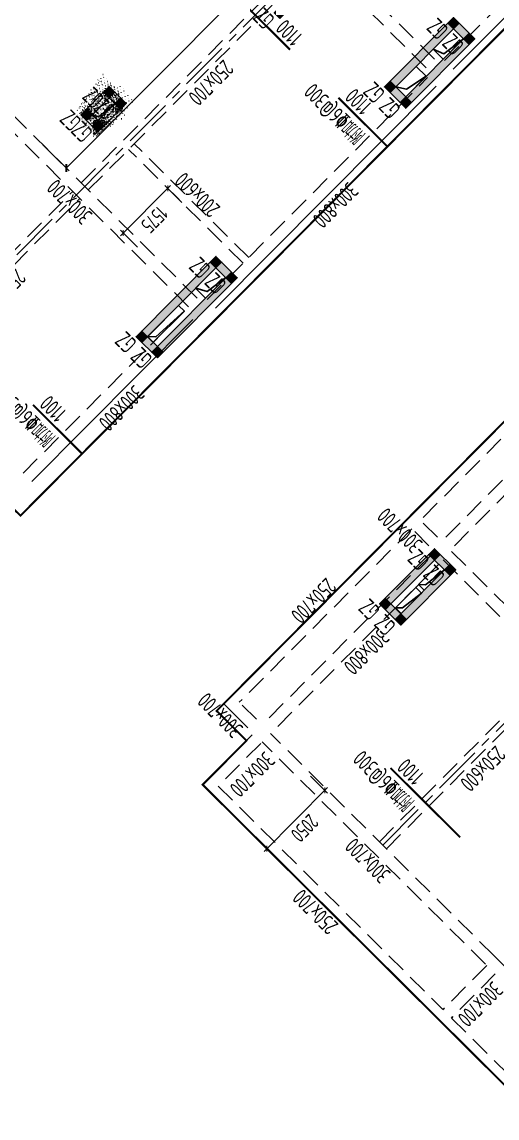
# Model space of a CAD drawing. Extents: x 517450926 to 520131079, y 3499134486 to 3500888201.
# Drawn here: x 518518356 to 518530204, y 3500299020 to 3500326340 of the extents above; entities that cross this region are included whole.
import ezdxf
from ezdxf.enums import TextEntityAlignment as Align

# ---------------------------------------------------------------- set-up
doc = ezdxf.new("R2010")
doc.units = 0
doc.header["$LTSCALE"] = 1000
doc.header["$MEASUREMENT"] = 0
doc.linetypes.add('CENTER', pattern=[2, 1.25, -0.25, 0.25, -0.25])
doc.linetypes.add('DASHED', pattern=[0.75, 0.5, -0.25])
doc.layers.get('0').update_dxf_attribs({"linetype": 'CONTINUOUS'})
doc.layers.get('Defpoints').update_dxf_attribs({"color": 2, "linetype": 'CONTINUOUS'})
for name, color, linetype in [('S_AXIS', 8, 'CENTER'), ('S_AXIS_DIMS', 3, 'CONTINUOUS'), ('S_BEAM', 4, 'DASHED'), ('S_BEAM_SECD_TEXT_HORZ', 9, 'CONTINUOUS'), ('S_BEAM_TEXT_HORZ', 7, 'CONTINUOUS'), ('S_BEAM_TEXT_VERT', 41, 'CONTINUOUS'), ('S_COLU', 2, 'CONTINUOUS'), ('S_COLU_HACH', 15, 'CONTINUOUS'), ('S_COLU_TEXT', 7, 'CONTINUOUS'), ('S_DETL', 7, 'CONTINUOUS'), ('S_DETL_HACH', 254, 'CONTINUOUS'), ('S_FLOR_ENHN', 91, 'DASHED'), ('S_FLOR_TEXT', 51, 'CONTINUOUS'), ('S_HOLE', 201, 'CONTINUOUS'), ('S_PLAN_REIN', 1, 'CONTINUOUS')]:
    doc.layers.add(name, color=color, linetype=linetype)
doc.styles.add('TH-STYLE3', font='tssdeng.shx', dxfattribs={"width": 0.7, "bigfont": 'tssdchn.shx'})
doc.styles.add('样式 1', font='Tssdeng.shx', dxfattribs={"width": 0.7, "bigfont": 'Tssdchn.shx'})
doc.dimstyles.new('TSSD_100_100', dxfattribs={"dimtxt": 375, "dimasz": 100, "dimexe": 100, "dimexo": 0, "dimgap": 125, "dimtad": 1, "dimdec": 1, "dimdsep": 46, "dimtxsty": 'TH-STYLE3', "dimblk": 'ARCHTICK', "dimcen": -100, "dimdle": 100, "dimclrt": 7, "dimadec": 0, "dimazin": 0, "dimtfac": 1, "dimtdec": 1, "dimtix": 1, "dimtmove": 2, "dimatfit": 3, "dimldrblk": 'ARCHTICK', "dimfxl": 500, "dimfxlon": 1, "dimtolj": 1, "dimtzin": 0, "dimarcsym": 0})
doc.dimstyles.new('TSSD_100_100$0', dxfattribs={"dimtxt": 300, "dimasz": 100, "dimexe": 100, "dimexo": 250, "dimgap": 100, "dimtad": 1, "dimdec": 0, "dimzin": 0, "dimdsep": 46, "dimtxsty": 'TH-STYLE3', "dimblk": '_tsdbk', "dimcen": 0, "dimdle": 100, "dimclrt": 7, "dimadec": 1, "dimazin": 0, "dimtfac": 1, "dimtdec": 0, "dimtix": 1, "dimtmove": 2, "dimatfit": 3, "dimldrblk": '_tsdbk', "dimfxl": 1, "dimtolj": 1, "dimtzin": 0, "dimarcsym": 0})
pattern_1 = [(49.99999999999999, (-4138.909421205521, -3263.730762004852), (71.72601826007536, -6.275213498259504), [7.5, -82.5]), (355, (-4138.909421205521, -3263.730762004852), (-13.8751333613, 75.21921337000119), [6, -66]), (100.45144446, (-4132.93225312233, -3264.253695964813), (57.8508846727112, 68.94399909686294), [6.374019199999998, -70.11421119999997]), (46.18420000000002, (-4138.909421205521, -3243.730761528015), (106.7241330671573, -16.55192807930766), [11.25, -123.75]), (96.63563549, (-4130.015746593475, -3245.110092639923), (93.46619456742285, 97.41186007745506), [9.5610342, -105.171376]), (351.1841639899999, (-4138.909421205521, -3243.730761528015), (93.46619450547733, 97.41186002699904), [9, -99.0000001]), (20.99999999999998, (-4128.909420967102, -3248.730761528015), (59.69070521184618, -40.2618890665339), [7.5, -82.5]), (326.0000000000001, (-4128.909420967102, -3248.730761528015), (24.33153319215817, 72.5150045046853), [6, -66]), (71.45144473999999, (-4123.935195684433, -3252.085919380188), (84.02223767299711, 32.25311528063538), [6.374019000000001, -70.1142112]), (37.50000000000001, (-4138.909421205521, -3263.730762004852), (1.215985531729071, 33.28938538313115), [0, -65.19999999999999, 0, -67, 0, -66.25]), (7.499999999999987, (-4138.909421205521, -3263.730762004852), (26.30695374421486, 39.44117118823603), [0, -38.2, 0, -63.7, 0, -25.25]), (327.4999999999999, (-4161.209421157837, -3263.730761528015), (53.38224361724092, -2.255487173437977), [0, -25, 0, -78, 0, -103.5]), (317.5, (-4171.209421157837, -3263.730761528015), (58.31861693423862, 10.01049823323177), [0, -32.49999999999999, 0, -51.79999999999999, 0, -73.49999999999999])]

# ---------------------------------------------------------------- blocks, each defined once
blk = doc.blocks.new('_ArchTick')
at = {"color": 0, "const_width": 0.25}
blk.add_lwpolyline([(-0.5303300858904549, -0.5303300858895454), (0.5303300858904549, 0.5303300858895454)], dxfattribs=at)
blk = doc.blocks.new('*D247')
at = {"layer": 'Defpoints', "color": 0, "transparency": 16777216}
for p in [(518521991.7888074, 3500322193.031359), (518522677.6480997, 3500321510.927502), (518521567.0165157, 3500320394.181153)]:
    blk.add_point(p, dxfattribs=at)
at = {"layer": 'S_AXIS_DIMS', "color": 0, "lineweight": -2, "transparency": 16777216}
for p, q in [((518520810.6409304, 3500321005.380479), (518522062.3050985, 3500322263.93589)), ((518522346.3114624, 3500321840.449898), (518521920.8842752, 3500322263.547651)), ((518521235.6798785, 3500320723.703549), (518520810.2526913, 3500321146.801303))]:
    blk.add_line(p, q, dxfattribs=at)
at = {"layer": 'S_AXIS_DIMS', "color": 0, "lineweight": -2, "transparency": 16777216, "xscale": 100, "yscale": 100, "zscale": 100}
for p, rotation in [((518521991.7888064, 3500322193.031359), 45.15729226536542), ((518520881.1572225, 3500321076.28501), 225.1572922653654)]:
    blk.add_blockref('_ArchTick', p, dxfattribs=dict(at, rotation=rotation))
at = {"layer": 'S_AXIS_DIMS', "color": 7, "transparency": 16777216, "insert": (518521658.0496747, 3500321414.294771), "char_height": 375, "attachment_point": 5, "rotation": 225.15729226536544, "style": 'TH-STYLE3'}
blk.add_mtext('\\A1;1575', dxfattribs=at)
blk = doc.blocks.new('*D305')
at = {"layer": 'Defpoints', "color": 0, "transparency": 16777216}
for p in [(518524623.0110338, 3500308469.733008), (518525908.4220276, 3500307191.360306), (518523177.418921, 3500307016.181952)]:
    blk.add_point(p, dxfattribs=at)
at = {"layer": 'S_AXIS_DIMS', "color": 0, "lineweight": -2, "transparency": 16777216}
for p, q in [((518525553.8993707, 3500307543.941766), (518525979.3265576, 3500307120.844013)), ((518524392.3136218, 3500305666.904717), (518525978.9383185, 3500307262.264837)), ((518524108.3072581, 3500306090.390709), (518524533.7344451, 3500305667.292956))]:
    blk.add_line(p, q, dxfattribs=at)
at = {"layer": 'S_AXIS_DIMS', "color": 0, "lineweight": -2, "transparency": 16777216, "xscale": 100, "yscale": 100, "zscale": 100}
for p, rotation in [((518525908.4220264, 3500307191.360306), 45.15729226595141), ((518524462.8299139, 3500305737.809248), 225.1572922659514)]:
    blk.add_blockref('_ArchTick', p, dxfattribs=dict(at, rotation=rotation))
at = {"layer": 'S_AXIS_DIMS', "color": 7, "transparency": 16777216, "insert": (518525407.2026308, 3500306244.221364), "char_height": 375, "attachment_point": 5, "rotation": 225.1572922659514, "style": 'TH-STYLE3'}
blk.add_mtext('\\A1;2050', dxfattribs=at)
blk = doc.blocks.new('_tsdbk')
blk.add_line((-1, 0), (0, 0))
at = {"const_width": 0.5}
blk.add_lwpolyline([(-0.7000000000000001, -0.7000000000000001), (0.7000000000000001, 0.7000000000000001)], dxfattribs=at)
blk = doc.blocks.new('*D400')
at = {"layer": 'Defpoints', "color": 0, "transparency": 16777216}
for p in [(518524412.4802122, 3500329199.661401), (518525174.447896, 3500328441.86605), (518518700.6611753, 3500323456.393753)]:
    blk.add_point(p, dxfattribs=at)
at = {"layer": 'S_FLOR_TEXT', "color": 0, "lineweight": -2, "transparency": 16777216}
for p, q in [((518524589.7415595, 3500329023.37069), (518525245.3524349, 3500328371.349766)), ((518519533.1451437, 3500322769.502941), (518525103.9316115, 3500328370.961512)), ((518518877.9225223, 3500323280.103042), (518519533.5333982, 3500322628.082118))]:
    blk.add_line(p, q, dxfattribs=at)
at = {"layer": 'S_FLOR_TEXT', "color": 0, "lineweight": -2, "transparency": 16777216, "xscale": 100, "yscale": 100, "zscale": 100}
for p, rotation in [((518525174.447896, 3500328441.86605), 45.15729851983615), ((518519462.6288593, 3500322698.598402), 225.1572985198361)]:
    blk.add_blockref('_tsdbk', p, dxfattribs=dict(at, rotation=rotation))
blk = doc.blocks.new('*D507')
at = {"layer": 'Defpoints', "color": 0, "transparency": 16777216}
for p in [(518534239.0670753, 3500307579.964526), (518535001.0347934, 3500306822.169195), (518529937.5738823, 3500303254.787498)]:
    blk.add_point(p, dxfattribs=at)
at = {"layer": 'S_FLOR_TEXT', "color": 0, "lineweight": -2, "transparency": 16777216}
for p, q in [((518534416.3284287, 3500307403.673821), (518535071.9393349, 3500306751.652914)), ((518530770.0578823, 3500302567.896709), (518534930.5185115, 3500306751.264654)), ((518530114.8352358, 3500303078.496794), (518530770.446142, 3500302426.475886))]:
    blk.add_line(p, q, dxfattribs=at)
at = {"layer": 'S_FLOR_TEXT', "color": 0, "lineweight": -2, "transparency": 16777216, "xscale": 100, "yscale": 100, "zscale": 100}
for p, rotation in [((518535001.0347934, 3500306822.169195), 45.15730059201204), ((518530699.5416005, 3500302496.992168), 225.157300592012)]:
    blk.add_blockref('_tsdbk', p, dxfattribs=dict(at, rotation=rotation))
blk = doc.blocks.new('A$C04C438BD')
at = {"layer": 'S_COLU_HACH'}
blk.add_hatch(color=256, dxfattribs=at).paths.add_polyline_path([(0, 200), (200, 200), (200, 0), (0, 0)])
at = {"layer": 'S_COLU'}
blk.add_lwpolyline([(0, 200), (200, 200), (200, 0), (0, 0)], close=True, dxfattribs=at)
at = {"layer": 'S_COLU_TEXT', "style": 'TH-STYLE3', "width": 0.65}
blk.add_text('GZ', height=420, dxfattribs=at).set_placement((70, 270))
blk = doc.blocks.new('A$C764F1892')
at = {"layer": 'S_DETL_HACH'}
h = blk.add_hatch(dxfattribs=at)
h.set_pattern_fill('AR-CONC', color=256, scale=10)
h.set_pattern_definition(pattern_1)
h.paths.add_polyline_path([(49700.50175905228, 18842.47572851181), (49700.48497366905, 16904.107817173), (50450.48486661911, 16904.10782051086), (50450.50165271759, 18842.47572898865)])
h.paths.add_polyline_path([(49900.50008106232, 18642.47572803497), (50250.49997448921, 18642.47572851181), (50250.48654532433, 17104.10781955719), (49900.48665189743, 17104.10781812668)], flags=16)
h = blk.add_hatch(dxfattribs=at)
h.set_pattern_fill('AR-CONC', color=256, scale=10)
h.set_pattern_definition(pattern_1)
h.paths.add_polyline_path([(58700.4476852417, 18404.11941432953), (58700.46447563171, 15584.0939116478), (59450.46436858177, 15584.09390974045), (59450.44757866859, 18404.1194152832)])
h.paths.add_polyline_path([(58900.44936394691, 18204.1194152832), (59250.44925761223, 18204.11941576004), (59250.46269035339, 15784.09391117096), (58900.46279621124, 15784.09391117096)], flags=16)
h = blk.add_hatch(dxfattribs=at)
h.set_pattern_fill('AR-CONC', color=256, scale=10)
h.set_pattern_definition(pattern_1)
h.paths.add_polyline_path([(63725.49950766563, 15454.12101507187), (63725.51629185677, 14454.12102079391), (64325.50947237015, 14455.21817111969), (64325.49268841743, 15455.21816778183)])
h.paths.add_polyline_path([(63925.50118541718, 15254.12101554871), (64125.50118708611, 15255.21816778183), (64125.50118756294, 14655.21817159653), (63925.50118613243, 14654.12101888657)], flags=16)
h = blk.add_hatch(dxfattribs=at)
h.set_pattern_fill('AR-CONC', color=256, scale=10)
h.set_pattern_definition(pattern_1)
h.paths.add_polyline_path([(58700.4715077877, 9624.121173381805), (58700.48829579353, 7184.095668315887), (59450.48818945885, 7184.095668792725), (59450.47140145302, 9624.121172428131)])
h.paths.add_polyline_path([(58900.47288346291, 9424.121172904968), (59250.47277760506, 9424.121171951294), (59250.48681330681, 7384.095668792725), (58900.48691964149, 7384.095668315887)], flags=16)
at = {"layer": 'S_DETL'}
for points in [[(50450.50165271759, 18842.47572898865), (49700.50175905228, 18842.47572851181), (49700.48497366905, 16904.107817173), (50450.48486661911, 16904.10782051086)], [(50250.49997448921, 18642.47572851181), (49900.50008106232, 18642.47572803497), (49900.48665189743, 17104.10781812668), (50250.48654532433, 17104.10781955719)], [(58700.4476852417, 18404.11941432953), (59450.44757866859, 18404.1194152832), (59450.46436858177, 15584.09390974045), (58700.46447563171, 15584.0939116478)], [(58900.44936394691, 18204.1194152832), (59250.44925761223, 18204.11941576004), (59250.46269035339, 15784.09391117096), (58900.46279621124, 15784.09391117096)], [(59450.48818945885, 7184.095668792725), (58700.48829579353, 7184.095668315887), (58700.4715077877, 9624.121173381805), (59450.47140145302, 9624.121172428131)], [(59250.48681330681, 7384.095668792725), (58900.48691964149, 7384.095668315887), (58900.47288346291, 9424.121172904968), (59250.47277760506, 9424.121171951294)]]:
    blk.add_lwpolyline(points, close=True, dxfattribs=at)
at = {"layer": 'S_DETL', "elevation": -1.849006119553869e-09}
for points in [[(63725.49950766563, 15454.12101507187), (64325.49268841743, 15455.21816778183), (64325.50947237015, 14455.21817111969), (63725.51629185677, 14454.12102079391)], [(64125.50118708611, 15255.21816778183), (63925.50118541718, 15254.12101554871), (63925.50118613243, 14654.12101888657), (64125.50118756294, 14655.21817159653)]]:
    blk.add_lwpolyline(points, close=True, dxfattribs=at)
at = {"layer": 'S_COLU'}
for p in [(49700.50175905228, 18642.47572851181), (50250.50166392326, 18641.79758358002), (58700.4476852417, 18204.11941432953), (59250.44758987427, 18203.44126939774), (49700.50176548958, 16904.10781860352), (50250.50167059898, 16903.42967367172), (58700.44768500328, 15584.09390974045), (59250.44758963585, 15583.41576576233), (63725.4995071888, 15254.12101554871, -1.849006119553869e-09), (64125.49269962311, 15254.54002189636, -1.849006119553869e-09), (63725.49950742722, 14454.48671102524, -1.849006119553869e-09), (64125.49269986153, 14454.90571641922, -1.849006119553869e-09), (62500.49998736382, 10054.12261724472), (58700.4715077877, 9424.121173381805), (59250.47141265869, 9423.443026542664), (58700.47150945663, 7184.095669269562), (59250.4714140892, 7183.417522907257)]:
    blk.add_blockref('A$C04C438BD', p, dxfattribs=at)

msp = doc.modelspace()

# ---------------------------------------------------------------- linework, layer by layer
at = {"layer": 'S_AXIS'}
for p, q in [((518515409.948859, 3500317702.866247), (518531558.1787112, 3500333940.004951)), ((518527357.3613106, 3500305820.872074), (518543505.5922051, 3500322058.009714))]:
    msp.add_line(p, q, dxfattribs=at)
at = {"layer": 'S_BEAM'}
for p, q in [((518528647.0880342, 3500325411.344379), (518523045.63006, 3500330982.131471)), ((518528894.671533, 3500325376.668587), (518534394.9423265, 3500330907.222023)), ((518528435.5391577, 3500325198.630785), (518522834.0811831, 3500330769.417877)), ((518519834.3606095, 3500322328.901909), (518525546.1798967, 3500328072.169308)), ((518520011.6219378, 3500322152.611179), (518525723.4412247, 3500327895.878578)), ((518522723.7216116, 3500319455.361655), (518517122.2615193, 3500325026.150853)), ((518522971.303002, 3500319420.687978), (518528471.5737796, 3500324951.2414)), ((518522512.1727352, 3500319242.648061), (518516910.7126427, 3500324813.43726)), ((518524011.4182972, 3500320466.529806), (518521157.511615, 3500323304.809871)), ((518523870.3857133, 3500320324.720744), (518521016.4790302, 3500323163.00081)), ((518515321.3181881, 3500317791.011608), (518519622.811747, 3500322116.188303)), ((518515498.5795276, 3500317614.720889), (518519800.0730751, 3500321939.897572)), ((518534001.3520178, 3500319663.293619), (518528289.532359, 3500313920.026599)), ((518518386.9696412, 3500315094.732978), (518522406.3983046, 3500319136.291265)), ((518528927.2836087, 3500313497.319431), (518534427.5543911, 3500319027.872857)), ((518529139.9972019, 3500313285.770555), (518534640.2679841, 3500318816.323981)), ((518528715.1523756, 3500313496.737071), (518528289.5323588, 3500313920.026599)), ((518528077.9834822, 3500313707.313006), (518523776.48966, 3500309382.136604)), ((518528503.6034991, 3500313284.023478), (518528077.9834823, 3500313707.313006)), ((518529069.6750317, 3500313144.155611), (518534635.6807118, 3500307608.626682)), ((518524520.2094697, 3500308995.075819), (518528539.638123, 3500313036.634097)), ((518524732.9230632, 3500308783.526943), (518528752.3517166, 3500312825.08522)), ((518528858.1261551, 3500312931.442018), (518534424.1318351, 3500307395.913089)), ((518527268.7306428, 3500305909.017442), (518531570.2244653, 3500310234.193844)), ((518527445.9919707, 3500305732.726711), (518531747.4857916, 3500310057.903114)), ((518524202.1096772, 3500308958.847076), (518523776.4896601, 3500309382.136604)), ((518530122.6380135, 3500303070.736687), (518524556.6323348, 3500308606.265614)), ((518524309.8253124, 3500308358.099754), (518523252.0728043, 3500307294.523614)), ((518529911.0891368, 3500302858.023094), (518524345.0834581, 3500308393.552021)), ((518523252.0728043, 3500307294.523614), (518528853.5307679, 3500301723.736534)), ((518529946.5414175, 3500302822.764933), (518528853.5307682, 3500301723.736534)), ((518530159.2550111, 3500302611.216057), (518529066.2443616, 3500301512.187658)), ((518529066.2443613, 3500301512.187658), (518532327.8527808, 3500298268.438232))]:
    msp.add_line(p, q, dxfattribs=at)
at = {"layer": 'S_BEAM', "linetype": 'Continuous'}
for p, q in [((518529107.3851266, 3500325165.11971), (518534607.65592, 3500330695.673147)), ((518523184.0165856, 3500319209.139092), (518528684.2873737, 3500324739.692523)), ((518518599.6832348, 3500314883.184102), (518522619.1118882, 3500318924.742379)), ((518524097.1117187, 3500308569.648631), (518522863.0684855, 3500307328.811169)), ((518522863.0684797, 3500307328.811162), (518532328.8233784, 3500297914.886174))]:
    msp.add_line(p, q, dxfattribs=at)
msp.add_lwpolyline([(518548140.9087251, 3500320691.870806), (518541369.3331858, 3500327426.368464), (518523387.6794554, 3500309345.713742), (518523990.5608007, 3500308746.133482)], dxfattribs=at)
at = {"layer": 'S_FLOR_ENHN', "linetype": 'ByBlock', "const_width": 50}
for points in [[(518516942.5503065, 3500313216.927673), (518518035.5529488, 3500314315.947787), (518518319.1689835, 3500314033.884699), (518536547.6304241, 3500332362.706106), (518500492.6763187, 3500368220.240658), (518492728.8325517, 3500360413.651777), (518484075.4781888, 3500344352.653699), (518498334.379418, 3500330171.82736), (518499533.1563585, 3500331377.204403), (518510594.2632201, 3500320376.662827), (518510171.1655168, 3500319951.23562)], [(518561505.6578245, 3500269038.860927), (518568451.5126308, 3500276022.95725), (518567884.276391, 3500276587.087598), (518579625.2390232, 3500288392.692028), (518547646.9428855, 3500320195.185275), (518548140.9095122, 3500320691.871516), (518541369.5486239, 3500327426.152648), (518523211.3891401, 3500309168.067163), (518523955.8867191, 3500308427.646091), (518522863.068485, 3500307328.811169), (518532328.8233786, 3500297914.886174), (518532751.9288313, 3500298340.321918), (518550442.6101673, 3500280746.506216), (518550090.0274952, 3500280391.984814)]]:
    msp.add_lwpolyline(points, close=True, dxfattribs=at)
at = {"layer": 'S_HOLE'}
for points in [[(518528859.2349029, 3500325411.911159), (518528611.072475, 3500325658.714769), (518529118.8076583, 3500326169.245372), (518529366.9700862, 3500325922.441762)], [(518527928.2547813, 3500324476.135299), (518527680.2573172, 3500324722.774849), (518528187.9747249, 3500325233.287578), (518528435.9721891, 3500324986.648028)], [(518522935.8799388, 3500319455.917073), (518522687.7039782, 3500319702.734142), (518523194.8114728, 3500320212.6336), (518523442.9874334, 3500319965.816532)], [(518521630.7202045, 3500318356.342543), (518521488.9406713, 3500318497.345759), (518522263.7782276, 3500319276.449311), (518522405.5577608, 3500319135.446095)], [(518528387.0285725, 3500312174.118313), (518528245.2145019, 3500312315.155879), (518528752.3517166, 3500312825.08522), (518528894.1657872, 3500312684.047655)], [(518527809.2143431, 3500311593.444169), (518527667.5609381, 3500311734.321948), (518528174.6982074, 3500312244.251345), (518528316.3516124, 3500312103.373565)]]:
    msp.add_lwpolyline(points, close=True, dxfattribs=at)
for points in [[(518529366.2145893, 3500325921.99714), (518528878.397296, 3500325543.373701), (518528611.0724744, 3500325658.714768)], [(518528435.5569467, 3500324985.900572), (518527942.1510642, 3500324667.651045), (518527680.1939446, 3500324722.711127)], [(518523443.6163432, 3500319966.448904), (518522971.8325115, 3500319618.798578), (518522688.3414888, 3500319703.375164)], [(518522406.3983044, 3500319136.291265), (518521695.6479499, 3500318488.377263), (518521489.8150741, 3500318498.224976)], [(518528893.577602, 3500312683.44734), (518528419.1996796, 3500312314.05268), (518528245.2145017, 3500312315.155879)], [(518528315.9240379, 3500312102.61341), (518527841.5461156, 3500311733.21875), (518527667.5609376, 3500311734.321949)]]:
    msp.add_lwpolyline(points, dxfattribs=at)
at = {"layer": 'S_HOLE', "elevation": -1.849006119553869e-09}
msp.add_lwpolyline([(518520254.3508344, 3500323885.697271), (518520112.6980858, 3500324026.574398), (518520535.0324339, 3500324451.233977), (518520676.6851824, 3500324310.356851)], close=True, dxfattribs=at)
msp.add_lwpolyline([(518520676.6851823, 3500324310.356851), (518520262.4742108, 3500323974.353795), (518520112.6980854, 3500324026.574398)], dxfattribs=at)
at = {"layer": 'S_PLAN_REIN', "const_width": 50}
for points in [[(518523303.5043263, 3500327377.070925), (518525040.6665, 3500325649.420614)], [(518526246.0421122, 3500324450.645057), (518527469.1458721, 3500323234.238436)], [(518518632.5939733, 3500316795.279828), (518519855.6977333, 3500315578.873207)], [(518527544.8005665, 3500307746.531666), (518529281.9627402, 3500306018.881354)]]:
    msp.add_lwpolyline(points, dxfattribs=at)

# ---------------------------------------------------------------- block references
at = {"layer": 'S_DETL', "rotation": 135.1572922454761}
msp.add_blockref('A$C764F1892', (518576333.8077895, 3500289621.09769), dxfattribs=at)

# ---------------------------------------------------------------- texts
at = {"layer": 'S_BEAM_SECD_TEXT_HORZ', "linetype": 'Continuous', "width": 0.7}
for s, rotation, style, p in [('250x700', 225.1572978134186, '样式 1', (518522930.5823808, 3500324961.539311)), ('200x600', 135.1572881541092, 'TH-STYLE3', (518522869.1825455, 3500322171.276609)), ('250x600', 225.1572978134186, '样式 1', (518517747.6352485, 3500319750.055929)), ('250x700', 225.1572978134186, '样式 1', (518525488.011286, 3500312052.062453)), ('250x600', 225.1572929705051, 'TH-STYLE3', (518529710.9342937, 3500307865.857787)), ('250x700', 135.1572881541092, 'TH-STYLE3', (518525811.131743, 3500304301.58228))]:
    msp.add_text(s, height=400, rotation=rotation, dxfattribs=dict(at, style=style)).set_placement(p, align=Align.CENTER)
at = {"layer": 'S_BEAM_TEXT_HORZ', "linetype": 'Continuous', "style": '样式 1', "width": 0.7}
for p in [(518519682.9742082, 3500321999.418556), (518527916.7328534, 3500313810.74403), (518523439.9159207, 3500309203.822189), (518527117.3439488, 3500305579.534379)]:
    msp.add_text('300x700', height=400, rotation=135.1572881541092, dxfattribs=at).set_placement(p, align=Align.CENTER)
at = {"layer": 'S_BEAM_TEXT_VERT', "linetype": 'Continuous', "style": '样式 1', "width": 0.7}
for s, p in [('300x800', (518526032.7564097, 3500321911.608546)), ('300x800', (518520697.4003347, 3500316851.699599)), ('300x800', (518526805.7895531, 3500310776.756968)), ('300x700', (518523958.6601847, 3500307724.622782)), ('300x700', (518529644.8378406, 3500301997.065251))]:
    msp.add_text(s, height=400, rotation=225.1572978134186, dxfattribs=at).set_placement(p, align=Align.CENTER)
at = {"layer": 'S_FLOR_TEXT', "style": 'TH-STYLE3', "width": 0.7}
for s, p in [('1100', (518525384.9374658, 3500325989.074841)), ('附加%%1326@300', (518526941.9154844, 3500323547.337088)), ('1100', (518527111.9992213, 3500324271.469815)), ('附加%%1326@300', (518519210.2745813, 3500316009.517474)), ('1100', (518519498.5510824, 3500316616.104586)), ('附加%%1326@300', (518528163.4123718, 3500306920.062227)), ('1100', (518528409.8752954, 3500307568.233974))]:
    msp.add_text(s, height=400, rotation=135.1572881541092, dxfattribs=at).set_placement(p)

# ---------------------------------------------------------------- dimensions: what is measured, and where the dimension line sits
at = {"layer": 'S_AXIS_DIMS'}
dim = msp.add_linear_dim(base=(518521991.7888074, 3500322193.031359), p1=(518521567.0165155, 3500320394.181153), p2=(518522677.6480995, 3500321510.927502), angle=225.1572922653671, dimstyle='TSSD_100_100', dxfattribs=at)
dim.commit()
dim.dimension.update_dxf_attribs({"geometry": '*D247', "text_midpoint": (518521658.0496747, 3500321414.294771)})
dim = msp.add_linear_dim(base=(518525908.4220276, 3500307191.360306), p1=(518523177.4189208, 3500307016.181952), p2=(518524623.0110336, 3500308469.733009), angle=225.157292265952, dimstyle='TSSD_100_100$0', override={"dimtxt": 375, "dimexo": 0, "dimgap": 125, "dimdec": 1, "dimzin": 8, "dimblk": 'ArchTick', "dimcen": -100, "dimadec": 0, "dimtdec": 1, "dimldrblk": 'ArchTick', "dimfxl": 500, "dimfxlon": 1}, dxfattribs=at)
dim.commit()
dim.dimension.update_dxf_attribs({"geometry": '*D305', "text_midpoint": (518525407.2026308, 3500306244.221364)})
at = {"layer": 'S_FLOR_TEXT'}
for p1, p2, distance, picture, middle in [((518518700.6611755, 3500323456.393753), (518524412.4802118, 3500329199.661401), -1074.6387978384532, '*D400', (518522318.5383775, 3500325570.232226)), ((518529937.5738822, 3500303254.787498), (518534239.0670752, 3500307579.964526), -1074.6388078056111, '*D507', (518532850.2881968, 3500304659.580682))]:
    dim = msp.add_aligned_dim(p1=p1, p2=p2, distance=distance, text=' ', dimstyle='TSSD_100_100$0', dxfattribs=at)
    dim.commit()
    dim.dimension.update_dxf_attribs({"geometry": picture, "text_midpoint": middle})

doc.saveas('drawing.dxf')
